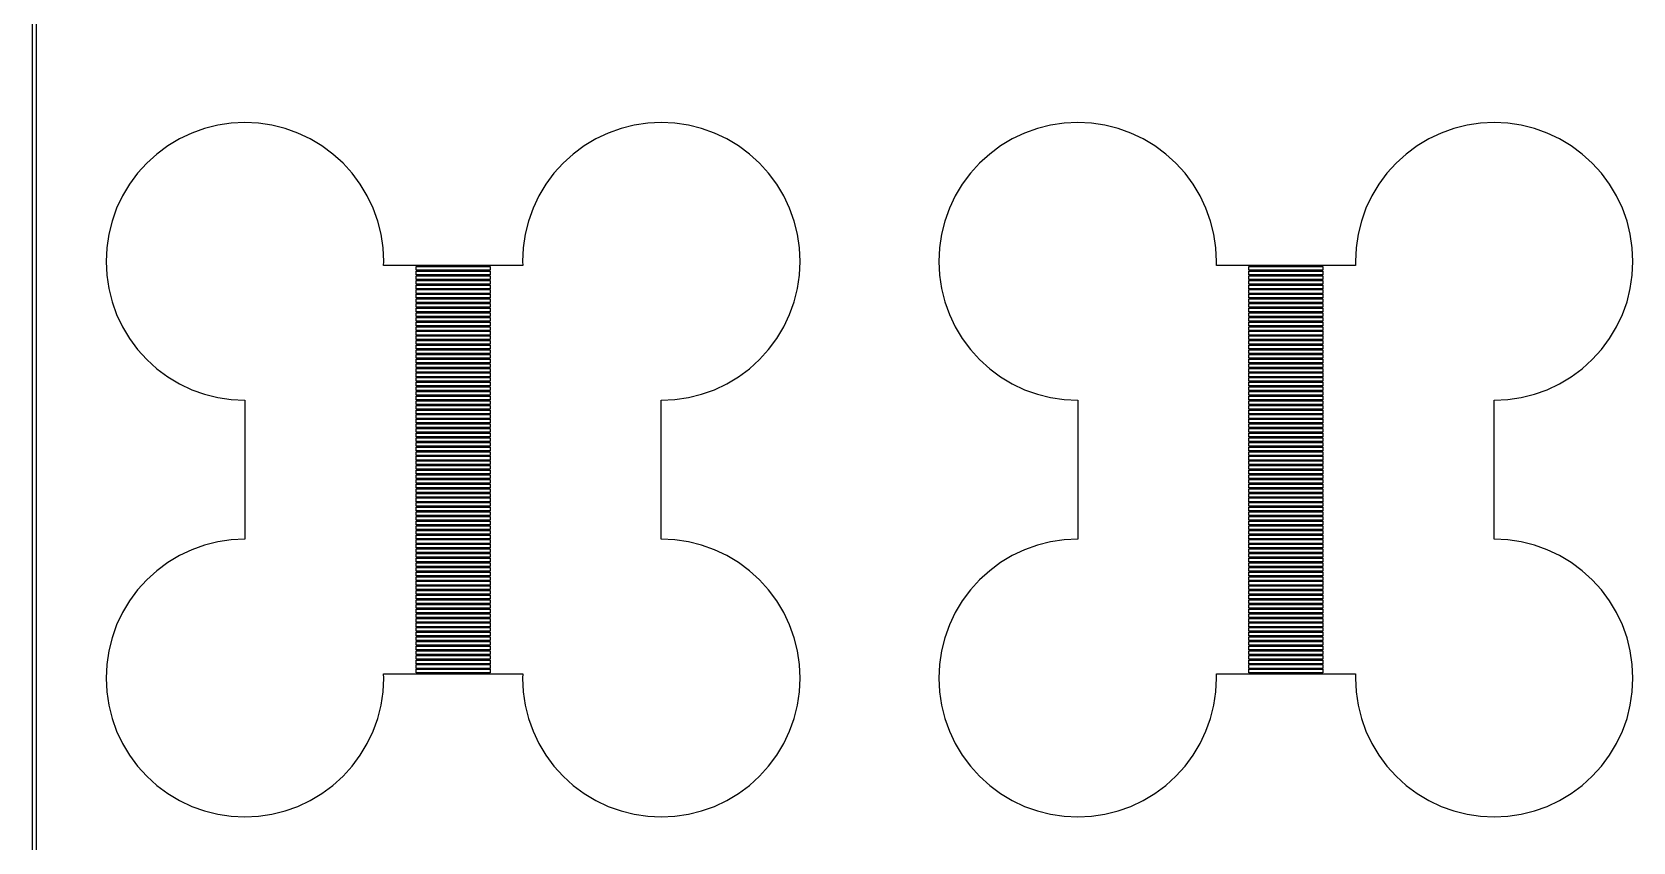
# Model space of a CAD drawing. Extents: x 0 to 72, y 0 to 108.
# Drawn here: x -0.05 to 17.25, y 9.48 to 18.23 of the extents above; entities that cross this region are included whole.
import ezdxf

# ---------------------------------------------------------------- set-up
doc = ezdxf.new("R2010")
doc.units = 0

msp = doc.modelspace()

# ---------------------------------------------------------------- linework, layer by layer
for p, q in [((-0.04999, 108.05), (-0.04999, -0.04999)), ((0, 0), (0, 108)), ((1.67598, 17.1358), (1.54291, 17.0729)), ((1.81458, 17.1854), (1.67598, 17.1358)), ((1.95737, 17.2212), (1.81458, 17.1854)), ((2.10298, 17.2428), (1.95737, 17.2212)), ((2.25, 17.25), (2.10298, 17.2428)), ((2.39703, 17.2428), (2.25, 17.25)), ((2.54265, 17.2212), (2.39703, 17.2428)), ((2.68544, 17.1854), (2.54265, 17.2212)), ((2.82404, 17.1358), (2.68544, 17.1854)), ((2.95711, 17.0729), (2.82404, 17.1358)), ((6.17596, 17.1358), (6.04289, 17.0729)), ((6.31456, 17.1854), (6.17596, 17.1358)), ((6.45735, 17.2212), (6.31456, 17.1854)), ((6.60297, 17.2428), (6.45735, 17.2212)), ((6.75, 17.25), (6.60297, 17.2428)), ((6.89702, 17.2428), (6.75, 17.25)), ((7.04263, 17.2212), (6.89702, 17.2428)), ((7.18542, 17.1854), (7.04263, 17.2212)), ((7.32402, 17.1358), (7.18542, 17.1854)), ((7.45709, 17.0729), (7.32402, 17.1358)), ((10.676, 17.1358), (10.5429, 17.0729)), ((10.8146, 17.1854), (10.676, 17.1358)), ((10.9574, 17.2212), (10.8146, 17.1854)), ((11.103, 17.2428), (10.9574, 17.2212)), ((11.25, 17.25), (11.103, 17.2428)), ((11.397, 17.2428), (11.25, 17.25)), ((11.5426, 17.2212), (11.397, 17.2428)), ((11.6854, 17.1854), (11.5426, 17.2212)), ((11.824, 17.1358), (11.6854, 17.1854)), ((11.9571, 17.0729), (11.824, 17.1358)), ((15.176, 17.1358), (15.0429, 17.0729)), ((15.3146, 17.1854), (15.176, 17.1358)), ((15.4574, 17.2212), (15.3146, 17.1854)), ((15.603, 17.2428), (15.4574, 17.2212)), ((15.75, 17.25), (15.603, 17.2428)), ((15.897, 17.2428), (15.75, 17.25)), ((16.0426, 17.2212), (15.897, 17.2428)), ((16.1854, 17.1854), (16.0426, 17.2212)), ((16.324, 17.1358), (16.1854, 17.1854)), ((16.4571, 17.0729), (16.324, 17.1358)), ((1.41666, 16.9972), (1.29842, 16.9095)), ((1.54291, 17.0729), (1.41666, 16.9972)), ((3.08336, 16.9972), (2.95711, 17.0729)), ((3.2016, 16.9095), (3.08336, 16.9972)), ((5.91664, 16.9972), (5.7984, 16.9095)), ((6.04289, 17.0729), (5.91664, 16.9972)), ((7.58334, 16.9972), (7.45709, 17.0729)), ((7.70158, 16.9095), (7.58334, 16.9972)), ((10.4167, 16.9972), (10.2984, 16.9095)), ((10.5429, 17.0729), (10.4167, 16.9972)), ((12.0834, 16.9972), (11.9571, 17.0729)), ((12.2016, 16.9095), (12.0834, 16.9972)), ((14.9166, 16.9972), (14.7984, 16.9095)), ((15.0429, 17.0729), (14.9166, 16.9972)), ((16.5833, 16.9972), (16.4571, 17.0729)), ((16.7016, 16.9095), (16.5833, 16.9972)), ((1.18935, 16.8107), (1.09048, 16.7016)), ((1.29842, 16.9095), (1.18935, 16.8107)), ((3.31067, 16.8107), (3.2016, 16.9095)), ((3.40953, 16.7016), (3.31067, 16.8107)), ((5.68933, 16.8107), (5.59047, 16.7016)), ((5.7984, 16.9095), (5.68933, 16.8107)), ((7.81065, 16.8107), (7.70158, 16.9095)), ((7.90952, 16.7016), (7.81065, 16.8107)), ((10.1893, 16.8107), (10.0905, 16.7016)), ((10.2984, 16.9095), (10.1893, 16.8107)), ((12.3107, 16.8107), (12.2016, 16.9095)), ((12.4095, 16.7016), (12.3107, 16.8107)), ((14.6893, 16.8107), (14.5905, 16.7016)), ((14.7984, 16.9095), (14.6893, 16.8107)), ((16.8107, 16.8107), (16.7016, 16.9095)), ((16.9095, 16.7016), (16.8107, 16.8107)), ((1.09048, 16.7016), (1.00281, 16.5833)), ((3.49721, 16.5833), (3.40953, 16.7016)), ((5.59047, 16.7016), (5.50279, 16.5833)), ((7.99719, 16.5833), (7.90952, 16.7016)), ((10.0905, 16.7016), (10.0028, 16.5833)), ((12.4972, 16.5833), (12.4095, 16.7016)), ((14.5905, 16.7016), (14.5028, 16.5833)), ((16.9972, 16.5833), (16.9095, 16.7016)), ((0.92712, 16.4571), (0.86418, 16.324)), ((1.00281, 16.5833), (0.92712, 16.4571)), ((3.57289, 16.4571), (3.49721, 16.5833)), ((3.63583, 16.324), (3.57289, 16.4571)), ((5.42711, 16.4571), (5.36417, 16.324)), ((5.50279, 16.5833), (5.42711, 16.4571)), ((8.07288, 16.4571), (7.99719, 16.5833)), ((8.13582, 16.324), (8.07288, 16.4571)), ((9.92712, 16.4571), (9.86418, 16.324)), ((10.0028, 16.5833), (9.92712, 16.4571)), ((12.5729, 16.4571), (12.4972, 16.5833)), ((12.6358, 16.324), (12.5729, 16.4571)), ((14.4271, 16.4571), (14.3642, 16.324)), ((14.5028, 16.5833), (14.4271, 16.4571)), ((17.0729, 16.4571), (16.9972, 16.5833)), ((17.1358, 16.324), (17.0729, 16.4571)), ((0.86418, 16.324), (0.81459, 16.1854)), ((3.68542, 16.1854), (3.63583, 16.324)), ((5.36417, 16.324), (5.31458, 16.1854)), ((8.18541, 16.1854), (8.13582, 16.324)), ((9.86418, 16.324), (9.81459, 16.1854)), ((12.6854, 16.1854), (12.6358, 16.324)), ((14.3642, 16.324), (14.3146, 16.1854)), ((17.1854, 16.1854), (17.1358, 16.324)), ((0.81459, 16.1854), (0.77882, 16.0426)), ((3.72119, 16.0426), (3.68542, 16.1854)), ((5.31458, 16.1854), (5.27881, 16.0426)), ((8.22118, 16.0426), (8.18541, 16.1854)), ((9.81459, 16.1854), (9.77882, 16.0426)), ((12.7212, 16.0426), (12.6854, 16.1854)), ((14.3146, 16.1854), (14.2788, 16.0426)), ((17.2212, 16.0426), (17.1854, 16.1854)), ((0.77882, 16.0426), (0.75723, 15.897)), ((3.74278, 15.897), (3.72119, 16.0426)), ((5.27881, 16.0426), (5.25722, 15.897)), ((8.24277, 15.897), (8.22118, 16.0426)), ((9.77882, 16.0426), (9.75723, 15.897)), ((12.7428, 15.897), (12.7212, 16.0426)), ((14.2788, 16.0426), (14.2572, 15.897)), ((17.2428, 15.897), (17.2212, 16.0426)), ((0.75723, 15.897), (0.75, 15.75)), ((0.75, 15.75), (0.75723, 15.603)), ((3.75, 15.75), (3.74278, 15.897)), ((3.74779, 15.705), (3.75, 15.75)), ((5.25722, 15.897), (5.25, 15.75)), ((5.25, 15.75), (5.25221, 15.705)), ((8.25, 15.75), (8.24277, 15.897)), ((8.24277, 15.603), (8.25, 15.75)), ((9.75723, 15.897), (9.75, 15.75)), ((9.75, 15.75), (9.75723, 15.603)), ((12.75, 15.75), (12.7428, 15.897)), ((12.7478, 15.705), (12.75, 15.75)), ((14.2572, 15.897), (14.25, 15.75)), ((14.25, 15.75), (14.2522, 15.705)), ((17.25, 15.75), (17.2428, 15.897)), ((17.2428, 15.603), (17.25, 15.75)), ((0.75723, 15.603), (0.77882, 15.4574)), ((5.25221, 15.705), (3.74779, 15.705)), ((4.10001, 15.655), (4.10001, 15.695)), ((4.10001, 15.695), (4.89999, 15.695)), ((4.89999, 15.655), (4.10001, 15.655)), ((4.10001, 15.605), (4.10001, 15.645)), ((4.10001, 15.645), (4.89999, 15.645)), ((4.89999, 15.605), (4.10001, 15.605)), ((4.10001, 15.555), (4.10001, 15.595)), ((4.10001, 15.595), (4.89999, 15.595)), ((4.89999, 15.695), (4.89999, 15.655)), ((4.89999, 15.645), (4.89999, 15.605)), ((4.89999, 15.595), (4.89999, 15.555)), ((8.22118, 15.4574), (8.24277, 15.603)), ((9.75723, 15.603), (9.77882, 15.4574)), ((14.2522, 15.705), (12.7478, 15.705)), ((13.1, 15.655), (13.1, 15.695)), ((13.1, 15.695), (13.9, 15.695)), ((13.9, 15.655), (13.1, 15.655)), ((13.1, 15.605), (13.1, 15.645)), ((13.1, 15.645), (13.9, 15.645)), ((13.9, 15.605), (13.1, 15.605)), ((13.1, 15.555), (13.1, 15.595)), ((13.1, 15.595), (13.9, 15.595)), ((13.9, 15.695), (13.9, 15.655)), ((13.9, 15.645), (13.9, 15.605)), ((13.9, 15.595), (13.9, 15.555)), ((17.2212, 15.4574), (17.2428, 15.603)), ((0.77882, 15.4574), (0.81459, 15.3146)), ((4.89999, 15.555), (4.10001, 15.555)), ((4.10001, 15.505), (4.10001, 15.545)), ((4.10001, 15.545), (4.89999, 15.545)), ((4.89999, 15.505), (4.10001, 15.505)), ((4.10001, 15.455), (4.10001, 15.495)), ((4.10001, 15.495), (4.89999, 15.495)), ((4.89999, 15.455), (4.10001, 15.455)), ((4.10001, 15.405), (4.10001, 15.445)), ((4.10001, 15.445), (4.89999, 15.445)), ((4.89999, 15.405), (4.10001, 15.405)), ((4.89999, 15.545), (4.89999, 15.505)), ((4.89999, 15.495), (4.89999, 15.455)), ((4.89999, 15.445), (4.89999, 15.405)), ((8.18541, 15.3146), (8.22118, 15.4574)), ((9.77882, 15.4574), (9.81459, 15.3146)), ((13.9, 15.555), (13.1, 15.555)), ((13.1, 15.505), (13.1, 15.545)), ((13.1, 15.545), (13.9, 15.545)), ((13.9, 15.505), (13.1, 15.505)), ((13.1, 15.455), (13.1, 15.495)), ((13.1, 15.495), (13.9, 15.495)), ((13.9, 15.455), (13.1, 15.455)), ((13.1, 15.405), (13.1, 15.445)), ((13.1, 15.445), (13.9, 15.445)), ((13.9, 15.405), (13.1, 15.405)), ((13.9, 15.545), (13.9, 15.505)), ((13.9, 15.495), (13.9, 15.455)), ((13.9, 15.445), (13.9, 15.405)), ((17.1854, 15.3146), (17.2212, 15.4574)), ((0.81459, 15.3146), (0.86418, 15.176)), ((4.10001, 15.355), (4.10001, 15.395)), ((4.10001, 15.395), (4.89999, 15.395)), ((4.89999, 15.355), (4.10001, 15.355)), ((4.10001, 15.305), (4.10001, 15.345)), ((4.10001, 15.345), (4.89999, 15.345)), ((4.89999, 15.305), (4.10001, 15.305)), ((4.10001, 15.255), (4.10001, 15.295)), ((4.10001, 15.295), (4.89999, 15.295)), ((4.89999, 15.255), (4.10001, 15.255)), ((4.10001, 15.205), (4.10001, 15.245)), ((4.10001, 15.245), (4.89999, 15.245)), ((4.89999, 15.395), (4.89999, 15.355)), ((4.89999, 15.345), (4.89999, 15.305)), ((4.89999, 15.295), (4.89999, 15.255)), ((4.89999, 15.245), (4.89999, 15.205)), ((8.13582, 15.176), (8.18541, 15.3146)), ((9.81459, 15.3146), (9.86418, 15.176)), ((13.1, 15.355), (13.1, 15.395)), ((13.1, 15.395), (13.9, 15.395)), ((13.9, 15.355), (13.1, 15.355)), ((13.1, 15.305), (13.1, 15.345)), ((13.1, 15.345), (13.9, 15.345)), ((13.9, 15.305), (13.1, 15.305)), ((13.1, 15.255), (13.1, 15.295)), ((13.1, 15.295), (13.9, 15.295)), ((13.9, 15.255), (13.1, 15.255)), ((13.1, 15.205), (13.1, 15.245)), ((13.1, 15.245), (13.9, 15.245)), ((13.9, 15.395), (13.9, 15.355)), ((13.9, 15.345), (13.9, 15.305)), ((13.9, 15.295), (13.9, 15.255)), ((13.9, 15.245), (13.9, 15.205)), ((17.1358, 15.176), (17.1854, 15.3146)), ((0.86418, 15.176), (0.92712, 15.0429)), ((4.89999, 15.205), (4.10001, 15.205)), ((4.10001, 15.155), (4.10001, 15.195)), ((4.10001, 15.195), (4.89999, 15.195)), ((4.89999, 15.155), (4.10001, 15.155)), ((4.10001, 15.105), (4.10001, 15.145)), ((4.10001, 15.145), (4.89999, 15.145)), ((4.89999, 15.105), (4.10001, 15.105)), ((4.10001, 15.055), (4.10001, 15.095)), ((4.10001, 15.095), (4.89999, 15.095)), ((4.89999, 15.055), (4.10001, 15.055)), ((4.89999, 15.195), (4.89999, 15.155)), ((4.89999, 15.145), (4.89999, 15.105)), ((4.89999, 15.095), (4.89999, 15.055)), ((8.07288, 15.0429), (8.13582, 15.176)), ((9.86418, 15.176), (9.92712, 15.0429)), ((13.9, 15.205), (13.1, 15.205)), ((13.1, 15.155), (13.1, 15.195)), ((13.1, 15.195), (13.9, 15.195)), ((13.9, 15.155), (13.1, 15.155)), ((13.1, 15.105), (13.1, 15.145)), ((13.1, 15.145), (13.9, 15.145)), ((13.9, 15.105), (13.1, 15.105)), ((13.1, 15.055), (13.1, 15.095)), ((13.1, 15.095), (13.9, 15.095)), ((13.9, 15.055), (13.1, 15.055)), ((13.9, 15.195), (13.9, 15.155)), ((13.9, 15.145), (13.9, 15.105)), ((13.9, 15.095), (13.9, 15.055)), ((17.0729, 15.0429), (17.1358, 15.176)), ((0.92712, 15.0429), (1.00281, 14.9166)), ((1.00281, 14.9166), (1.09048, 14.7984)), ((4.10001, 15.005), (4.10001, 15.045)), ((4.10001, 15.045), (4.89999, 15.045)), ((4.89999, 15.005), (4.10001, 15.005)), ((4.10001, 14.955), (4.10001, 14.995)), ((4.10001, 14.995), (4.89999, 14.995)), ((4.89999, 14.955), (4.10001, 14.955)), ((4.10001, 14.905), (4.10001, 14.945)), ((4.10001, 14.945), (4.89999, 14.945)), ((4.89999, 14.905), (4.10001, 14.905)), ((4.10001, 14.855), (4.10001, 14.895)), ((4.10001, 14.895), (4.89999, 14.895)), ((4.89999, 15.045), (4.89999, 15.005)), ((4.89999, 14.995), (4.89999, 14.955)), ((4.89999, 14.945), (4.89999, 14.905)), ((4.89999, 14.895), (4.89999, 14.855)), ((7.90952, 14.7984), (7.99719, 14.9166)), ((7.99719, 14.9166), (8.07288, 15.0429)), ((9.92712, 15.0429), (10.0028, 14.9166)), ((10.0028, 14.9166), (10.0905, 14.7984)), ((13.1, 15.005), (13.1, 15.045)), ((13.1, 15.045), (13.9, 15.045)), ((13.9, 15.005), (13.1, 15.005)), ((13.1, 14.955), (13.1, 14.995)), ((13.1, 14.995), (13.9, 14.995)), ((13.9, 14.955), (13.1, 14.955)), ((13.1, 14.905), (13.1, 14.945)), ((13.1, 14.945), (13.9, 14.945)), ((13.9, 14.905), (13.1, 14.905)), ((13.1, 14.855), (13.1, 14.895)), ((13.1, 14.895), (13.9, 14.895)), ((13.9, 15.045), (13.9, 15.005)), ((13.9, 14.995), (13.9, 14.955)), ((13.9, 14.945), (13.9, 14.905)), ((13.9, 14.895), (13.9, 14.855)), ((16.9095, 14.7984), (16.9972, 14.9166)), ((16.9972, 14.9166), (17.0729, 15.0429)), ((1.09048, 14.7984), (1.18935, 14.6893)), ((4.89999, 14.855), (4.10001, 14.855)), ((4.10001, 14.805), (4.10001, 14.845)), ((4.10001, 14.845), (4.89999, 14.845)), ((4.89999, 14.805), (4.10001, 14.805)), ((4.10001, 14.755), (4.10001, 14.795)), ((4.10001, 14.795), (4.89999, 14.795)), ((4.89999, 14.755), (4.10001, 14.755)), ((4.10001, 14.705), (4.10001, 14.745)), ((4.10001, 14.745), (4.89999, 14.745)), ((4.89999, 14.705), (4.10001, 14.705)), ((4.89999, 14.845), (4.89999, 14.805)), ((4.89999, 14.795), (4.89999, 14.755)), ((4.89999, 14.745), (4.89999, 14.705)), ((7.81065, 14.6893), (7.90952, 14.7984)), ((10.0905, 14.7984), (10.1893, 14.6893)), ((13.9, 14.855), (13.1, 14.855)), ((13.1, 14.805), (13.1, 14.845)), ((13.1, 14.845), (13.9, 14.845)), ((13.9, 14.805), (13.1, 14.805)), ((13.1, 14.755), (13.1, 14.795)), ((13.1, 14.795), (13.9, 14.795)), ((13.9, 14.755), (13.1, 14.755)), ((13.1, 14.705), (13.1, 14.745)), ((13.1, 14.745), (13.9, 14.745)), ((13.9, 14.705), (13.1, 14.705)), ((13.9, 14.845), (13.9, 14.805)), ((13.9, 14.795), (13.9, 14.755)), ((13.9, 14.745), (13.9, 14.705)), ((16.8107, 14.6893), (16.9095, 14.7984)), ((1.18935, 14.6893), (1.29842, 14.5905)), ((1.29842, 14.5905), (1.41666, 14.5028)), ((4.10001, 14.655), (4.10001, 14.695)), ((4.10001, 14.695), (4.89999, 14.695)), ((4.89999, 14.655), (4.10001, 14.655)), ((4.10001, 14.605), (4.10001, 14.645)), ((4.10001, 14.645), (4.89999, 14.645)), ((4.89999, 14.605), (4.10001, 14.605)), ((4.10001, 14.555), (4.10001, 14.595)), ((4.10001, 14.595), (4.89999, 14.595)), ((4.89999, 14.555), (4.10001, 14.555)), ((4.10001, 14.505), (4.10001, 14.545)), ((4.10001, 14.545), (4.89999, 14.545)), ((4.89999, 14.695), (4.89999, 14.655)), ((4.89999, 14.645), (4.89999, 14.605)), ((4.89999, 14.595), (4.89999, 14.555)), ((4.89999, 14.545), (4.89999, 14.505)), ((7.58334, 14.5028), (7.70158, 14.5905)), ((7.70158, 14.5905), (7.81065, 14.6893)), ((10.1893, 14.6893), (10.2984, 14.5905)), ((10.2984, 14.5905), (10.4167, 14.5028)), ((13.1, 14.655), (13.1, 14.695)), ((13.1, 14.695), (13.9, 14.695)), ((13.9, 14.655), (13.1, 14.655)), ((13.1, 14.605), (13.1, 14.645)), ((13.1, 14.645), (13.9, 14.645)), ((13.9, 14.605), (13.1, 14.605)), ((13.1, 14.555), (13.1, 14.595)), ((13.1, 14.595), (13.9, 14.595)), ((13.9, 14.555), (13.1, 14.555)), ((13.1, 14.505), (13.1, 14.545)), ((13.1, 14.545), (13.9, 14.545)), ((13.9, 14.695), (13.9, 14.655)), ((13.9, 14.645), (13.9, 14.605)), ((13.9, 14.595), (13.9, 14.555)), ((13.9, 14.545), (13.9, 14.505)), ((16.5833, 14.5028), (16.7016, 14.5905)), ((16.7016, 14.5905), (16.8107, 14.6893)), ((1.41666, 14.5028), (1.54291, 14.4271)), ((1.54291, 14.4271), (1.67598, 14.3642)), ((1.67598, 14.3642), (1.81458, 14.3146)), ((4.89999, 14.505), (4.10001, 14.505)), ((4.10001, 14.455), (4.10001, 14.495)), ((4.10001, 14.495), (4.89999, 14.495)), ((4.89999, 14.455), (4.10001, 14.455)), ((4.10001, 14.405), (4.10001, 14.445)), ((4.10001, 14.445), (4.89999, 14.445)), ((4.89999, 14.405), (4.10001, 14.405)), ((4.10001, 14.355), (4.10001, 14.395)), ((4.10001, 14.395), (4.89999, 14.395)), ((4.89999, 14.495), (4.89999, 14.455)), ((4.89999, 14.445), (4.89999, 14.405)), ((4.89999, 14.395), (4.89999, 14.355)), ((7.18542, 14.3146), (7.32402, 14.3642)), ((7.32402, 14.3642), (7.45709, 14.4271)), ((7.45709, 14.4271), (7.58334, 14.5028)), ((10.4167, 14.5028), (10.5429, 14.4271)), ((10.5429, 14.4271), (10.676, 14.3642)), ((10.676, 14.3642), (10.8146, 14.3146)), ((13.9, 14.505), (13.1, 14.505)), ((13.1, 14.455), (13.1, 14.495)), ((13.1, 14.495), (13.9, 14.495)), ((13.9, 14.455), (13.1, 14.455)), ((13.1, 14.405), (13.1, 14.445)), ((13.1, 14.445), (13.9, 14.445)), ((13.9, 14.405), (13.1, 14.405)), ((13.1, 14.355), (13.1, 14.395)), ((13.1, 14.395), (13.9, 14.395)), ((13.9, 14.495), (13.9, 14.455)), ((13.9, 14.445), (13.9, 14.405)), ((13.9, 14.395), (13.9, 14.355)), ((16.1854, 14.3146), (16.324, 14.3642)), ((16.324, 14.3642), (16.4571, 14.4271)), ((16.4571, 14.4271), (16.5833, 14.5028)), ((1.81458, 14.3146), (1.95737, 14.2788)), ((1.95737, 14.2788), (2.10298, 14.2572)), ((2.10298, 14.2572), (2.25, 14.25)), ((2.25, 14.25), (2.25, 12.75)), ((4.89999, 14.355), (4.10001, 14.355)), ((4.10001, 14.305), (4.10001, 14.345)), ((4.10001, 14.345), (4.89999, 14.345)), ((4.89999, 14.305), (4.10001, 14.305)), ((4.10001, 14.255), (4.10001, 14.295)), ((4.10001, 14.295), (4.89999, 14.295)), ((4.89999, 14.255), (4.10001, 14.255)), ((4.10001, 14.205), (4.10001, 14.245)), ((4.10001, 14.245), (4.89999, 14.245)), ((4.89999, 14.205), (4.10001, 14.205)), ((4.10001, 14.155), (4.10001, 14.195)), ((4.10001, 14.195), (4.89999, 14.195)), ((4.89999, 14.345), (4.89999, 14.305)), ((4.89999, 14.295), (4.89999, 14.255)), ((4.89999, 14.245), (4.89999, 14.205)), ((4.89999, 14.195), (4.89999, 14.155)), ((6.75, 14.25), (6.89702, 14.2572)), ((6.75, 12.75), (6.75, 14.25)), ((6.89702, 14.2572), (7.04263, 14.2788)), ((7.04263, 14.2788), (7.18542, 14.3146)), ((10.8146, 14.3146), (10.9574, 14.2788)), ((10.9574, 14.2788), (11.103, 14.2572)), ((11.103, 14.2572), (11.25, 14.25)), ((11.25, 14.25), (11.25, 12.75)), ((13.9, 14.355), (13.1, 14.355)), ((13.1, 14.305), (13.1, 14.345)), ((13.1, 14.345), (13.9, 14.345)), ((13.9, 14.305), (13.1, 14.305)), ((13.1, 14.255), (13.1, 14.295)), ((13.1, 14.295), (13.9, 14.295)), ((13.9, 14.255), (13.1, 14.255)), ((13.1, 14.205), (13.1, 14.245)), ((13.1, 14.245), (13.9, 14.245)), ((13.9, 14.205), (13.1, 14.205)), ((13.1, 14.155), (13.1, 14.195)), ((13.1, 14.195), (13.9, 14.195)), ((13.9, 14.345), (13.9, 14.305)), ((13.9, 14.295), (13.9, 14.255)), ((13.9, 14.245), (13.9, 14.205)), ((13.9, 14.195), (13.9, 14.155)), ((15.75, 14.25), (15.897, 14.2572)), ((15.75, 12.75), (15.75, 14.25)), ((15.897, 14.2572), (16.0426, 14.2788)), ((16.0426, 14.2788), (16.1854, 14.3146)), ((4.89999, 14.155), (4.10001, 14.155)), ((4.10001, 14.105), (4.10001, 14.145)), ((4.10001, 14.145), (4.89999, 14.145)), ((4.89999, 14.105), (4.10001, 14.105)), ((4.10001, 14.055), (4.10001, 14.095)), ((4.10001, 14.095), (4.89999, 14.095)), ((4.89999, 14.055), (4.10001, 14.055)), ((4.10001, 14.005), (4.10001, 14.045)), ((4.10001, 14.045), (4.89999, 14.045)), ((4.89999, 14.145), (4.89999, 14.105)), ((4.89999, 14.095), (4.89999, 14.055)), ((4.89999, 14.045), (4.89999, 14.005)), ((13.9, 14.155), (13.1, 14.155)), ((13.1, 14.105), (13.1, 14.145)), ((13.1, 14.145), (13.9, 14.145)), ((13.9, 14.105), (13.1, 14.105)), ((13.1, 14.055), (13.1, 14.095)), ((13.1, 14.095), (13.9, 14.095)), ((13.9, 14.055), (13.1, 14.055)), ((13.1, 14.005), (13.1, 14.045)), ((13.1, 14.045), (13.9, 14.045)), ((13.9, 14.145), (13.9, 14.105)), ((13.9, 14.095), (13.9, 14.055)), ((13.9, 14.045), (13.9, 14.005)), ((4.89999, 14.005), (4.10001, 14.005)), ((4.10001, 13.955), (4.10001, 13.995)), ((4.10001, 13.995), (4.89999, 13.995)), ((4.89999, 13.955), (4.10001, 13.955)), ((4.10001, 13.905), (4.10001, 13.945)), ((4.10001, 13.945), (4.89999, 13.945)), ((4.89999, 13.905), (4.10001, 13.905)), ((4.10001, 13.855), (4.10001, 13.895)), ((4.10001, 13.895), (4.89999, 13.895)), ((4.89999, 13.855), (4.10001, 13.855)), ((4.10001, 13.805), (4.10001, 13.845)), ((4.10001, 13.845), (4.89999, 13.845)), ((4.89999, 13.995), (4.89999, 13.955)), ((4.89999, 13.945), (4.89999, 13.905)), ((4.89999, 13.895), (4.89999, 13.855)), ((4.89999, 13.845), (4.89999, 13.805)), ((13.9, 14.005), (13.1, 14.005)), ((13.1, 13.955), (13.1, 13.995)), ((13.1, 13.995), (13.9, 13.995)), ((13.9, 13.955), (13.1, 13.955)), ((13.1, 13.905), (13.1, 13.945)), ((13.1, 13.945), (13.9, 13.945)), ((13.9, 13.905), (13.1, 13.905)), ((13.1, 13.855), (13.1, 13.895)), ((13.1, 13.895), (13.9, 13.895)), ((13.9, 13.855), (13.1, 13.855)), ((13.1, 13.805), (13.1, 13.845)), ((13.1, 13.845), (13.9, 13.845)), ((13.9, 13.995), (13.9, 13.955)), ((13.9, 13.945), (13.9, 13.905)), ((13.9, 13.895), (13.9, 13.855)), ((13.9, 13.845), (13.9, 13.805)), ((4.89999, 13.805), (4.10001, 13.805)), ((4.10001, 13.755), (4.10001, 13.795)), ((4.10001, 13.795), (4.89999, 13.795)), ((4.89999, 13.755), (4.10001, 13.755)), ((4.10001, 13.705), (4.10001, 13.745)), ((4.10001, 13.745), (4.89999, 13.745)), ((4.89999, 13.705), (4.10001, 13.705)), ((4.10001, 13.655), (4.10001, 13.695)), ((4.10001, 13.695), (4.89999, 13.695)), ((4.89999, 13.795), (4.89999, 13.755)), ((4.89999, 13.745), (4.89999, 13.705)), ((4.89999, 13.695), (4.89999, 13.655)), ((13.9, 13.805), (13.1, 13.805)), ((13.1, 13.755), (13.1, 13.795)), ((13.1, 13.795), (13.9, 13.795)), ((13.9, 13.755), (13.1, 13.755)), ((13.1, 13.705), (13.1, 13.745)), ((13.1, 13.745), (13.9, 13.745)), ((13.9, 13.705), (13.1, 13.705)), ((13.1, 13.655), (13.1, 13.695)), ((13.1, 13.695), (13.9, 13.695)), ((13.9, 13.795), (13.9, 13.755)), ((13.9, 13.745), (13.9, 13.705)), ((13.9, 13.695), (13.9, 13.655)), ((4.89999, 13.655), (4.10001, 13.655)), ((4.10001, 13.605), (4.10001, 13.645)), ((4.10001, 13.645), (4.89999, 13.645)), ((4.89999, 13.605), (4.10001, 13.605)), ((4.10001, 13.555), (4.10001, 13.595)), ((4.10001, 13.595), (4.89999, 13.595)), ((4.89999, 13.555), (4.10001, 13.555)), ((4.10001, 13.505), (4.10001, 13.545)), ((4.10001, 13.545), (4.89999, 13.545)), ((4.89999, 13.505), (4.10001, 13.505)), ((4.10001, 13.455), (4.10001, 13.495)), ((4.10001, 13.495), (4.89999, 13.495)), ((4.89999, 13.645), (4.89999, 13.605)), ((4.89999, 13.595), (4.89999, 13.555)), ((4.89999, 13.545), (4.89999, 13.505)), ((4.89999, 13.495), (4.89999, 13.455)), ((13.9, 13.655), (13.1, 13.655)), ((13.1, 13.605), (13.1, 13.645)), ((13.1, 13.645), (13.9, 13.645)), ((13.9, 13.605), (13.1, 13.605)), ((13.1, 13.555), (13.1, 13.595)), ((13.1, 13.595), (13.9, 13.595)), ((13.9, 13.555), (13.1, 13.555)), ((13.1, 13.505), (13.1, 13.545)), ((13.1, 13.545), (13.9, 13.545)), ((13.9, 13.505), (13.1, 13.505)), ((13.1, 13.455), (13.1, 13.495)), ((13.1, 13.495), (13.9, 13.495)), ((13.9, 13.645), (13.9, 13.605)), ((13.9, 13.595), (13.9, 13.555)), ((13.9, 13.545), (13.9, 13.505)), ((13.9, 13.495), (13.9, 13.455)), ((4.89999, 13.455), (4.10001, 13.455)), ((4.10001, 13.405), (4.10001, 13.445)), ((4.10001, 13.445), (4.89999, 13.445)), ((4.89999, 13.405), (4.10001, 13.405)), ((4.10001, 13.355), (4.10001, 13.395)), ((4.10001, 13.395), (4.89999, 13.395)), ((4.89999, 13.355), (4.10001, 13.355)), ((4.10001, 13.305), (4.10001, 13.345)), ((4.10001, 13.345), (4.89999, 13.345)), ((4.89999, 13.445), (4.89999, 13.405)), ((4.89999, 13.395), (4.89999, 13.355)), ((4.89999, 13.345), (4.89999, 13.305)), ((13.9, 13.455), (13.1, 13.455)), ((13.1, 13.405), (13.1, 13.445)), ((13.1, 13.445), (13.9, 13.445)), ((13.9, 13.405), (13.1, 13.405)), ((13.1, 13.355), (13.1, 13.395)), ((13.1, 13.395), (13.9, 13.395)), ((13.9, 13.355), (13.1, 13.355)), ((13.1, 13.305), (13.1, 13.345)), ((13.1, 13.345), (13.9, 13.345)), ((13.9, 13.445), (13.9, 13.405)), ((13.9, 13.395), (13.9, 13.355)), ((13.9, 13.345), (13.9, 13.305)), ((4.89999, 13.305), (4.10001, 13.305)), ((4.10001, 13.255), (4.10001, 13.295)), ((4.10001, 13.295), (4.89999, 13.295)), ((4.89999, 13.255), (4.10001, 13.255)), ((4.10001, 13.205), (4.10001, 13.245)), ((4.10001, 13.245), (4.89999, 13.245)), ((4.89999, 13.205), (4.10001, 13.205)), ((4.10001, 13.155), (4.10001, 13.195)), ((4.10001, 13.195), (4.89999, 13.195)), ((4.89999, 13.155), (4.10001, 13.155)), ((4.89999, 13.295), (4.89999, 13.255)), ((4.89999, 13.245), (4.89999, 13.205)), ((4.89999, 13.195), (4.89999, 13.155)), ((13.9, 13.305), (13.1, 13.305)), ((13.1, 13.255), (13.1, 13.295)), ((13.1, 13.295), (13.9, 13.295)), ((13.9, 13.255), (13.1, 13.255)), ((13.1, 13.205), (13.1, 13.245)), ((13.1, 13.245), (13.9, 13.245)), ((13.9, 13.205), (13.1, 13.205)), ((13.1, 13.155), (13.1, 13.195)), ((13.1, 13.195), (13.9, 13.195)), ((13.9, 13.155), (13.1, 13.155)), ((13.9, 13.295), (13.9, 13.255)), ((13.9, 13.245), (13.9, 13.205)), ((13.9, 13.195), (13.9, 13.155)), ((4.10001, 13.105), (4.10001, 13.145)), ((4.10001, 13.145), (4.89999, 13.145)), ((4.89999, 13.105), (4.10001, 13.105)), ((4.10001, 13.055), (4.10001, 13.095)), ((4.10001, 13.095), (4.89999, 13.095)), ((4.89999, 13.055), (4.10001, 13.055)), ((4.10001, 13.005), (4.10001, 13.045)), ((4.10001, 13.045), (4.89999, 13.045)), ((4.89999, 13.005), (4.10001, 13.005)), ((4.10001, 12.955), (4.10001, 12.995)), ((4.10001, 12.995), (4.89999, 12.995)), ((4.89999, 13.145), (4.89999, 13.105)), ((4.89999, 13.095), (4.89999, 13.055)), ((4.89999, 13.045), (4.89999, 13.005)), ((4.89999, 12.995), (4.89999, 12.955)), ((13.1, 13.105), (13.1, 13.145)), ((13.1, 13.145), (13.9, 13.145)), ((13.9, 13.105), (13.1, 13.105)), ((13.1, 13.055), (13.1, 13.095)), ((13.1, 13.095), (13.9, 13.095)), ((13.9, 13.055), (13.1, 13.055)), ((13.1, 13.005), (13.1, 13.045)), ((13.1, 13.045), (13.9, 13.045)), ((13.9, 13.005), (13.1, 13.005)), ((13.1, 12.955), (13.1, 12.995)), ((13.1, 12.995), (13.9, 12.995)), ((13.9, 13.145), (13.9, 13.105)), ((13.9, 13.095), (13.9, 13.055)), ((13.9, 13.045), (13.9, 13.005)), ((13.9, 12.995), (13.9, 12.955)), ((4.89999, 12.955), (4.10001, 12.955)), ((4.10001, 12.905), (4.10001, 12.945)), ((4.10001, 12.945), (4.89999, 12.945)), ((4.89999, 12.905), (4.10001, 12.905)), ((4.10001, 12.855), (4.10001, 12.895)), ((4.10001, 12.895), (4.89999, 12.895)), ((4.89999, 12.855), (4.10001, 12.855)), ((4.10001, 12.805), (4.10001, 12.845)), ((4.10001, 12.845), (4.89999, 12.845)), ((4.89999, 12.805), (4.10001, 12.805)), ((4.89999, 12.945), (4.89999, 12.905)), ((4.89999, 12.895), (4.89999, 12.855)), ((4.89999, 12.845), (4.89999, 12.805)), ((13.9, 12.955), (13.1, 12.955)), ((13.1, 12.905), (13.1, 12.945)), ((13.1, 12.945), (13.9, 12.945)), ((13.9, 12.905), (13.1, 12.905)), ((13.1, 12.855), (13.1, 12.895)), ((13.1, 12.895), (13.9, 12.895)), ((13.9, 12.855), (13.1, 12.855)), ((13.1, 12.805), (13.1, 12.845)), ((13.1, 12.845), (13.9, 12.845)), ((13.9, 12.805), (13.1, 12.805)), ((13.9, 12.945), (13.9, 12.905)), ((13.9, 12.895), (13.9, 12.855)), ((13.9, 12.845), (13.9, 12.805)), ((1.67598, 12.6358), (1.54291, 12.5729)), ((1.81458, 12.6854), (1.67598, 12.6358)), ((1.95737, 12.7212), (1.81458, 12.6854)), ((2.10298, 12.7428), (1.95737, 12.7212)), ((2.25, 12.75), (2.10298, 12.7428)), ((4.10001, 12.755), (4.10001, 12.795)), ((4.10001, 12.795), (4.89999, 12.795)), ((4.89999, 12.755), (4.10001, 12.755)), ((4.10001, 12.705), (4.10001, 12.745)), ((4.10001, 12.745), (4.89999, 12.745)), ((4.89999, 12.705), (4.10001, 12.705)), ((4.10001, 12.655), (4.10001, 12.695)), ((4.10001, 12.695), (4.89999, 12.695)), ((4.89999, 12.655), (4.10001, 12.655)), ((4.10001, 12.605), (4.10001, 12.645)), ((4.10001, 12.645), (4.89999, 12.645)), ((4.89999, 12.795), (4.89999, 12.755)), ((4.89999, 12.745), (4.89999, 12.705)), ((4.89999, 12.695), (4.89999, 12.655)), ((4.89999, 12.645), (4.89999, 12.605)), ((6.89702, 12.7428), (6.75, 12.75)), ((7.04263, 12.7212), (6.89702, 12.7428)), ((7.18542, 12.6854), (7.04263, 12.7212)), ((7.32402, 12.6358), (7.18542, 12.6854)), ((7.45709, 12.5729), (7.32402, 12.6358)), ((10.676, 12.6358), (10.5429, 12.5729)), ((10.8146, 12.6854), (10.676, 12.6358)), ((10.9574, 12.7212), (10.8146, 12.6854)), ((11.103, 12.7428), (10.9574, 12.7212)), ((11.25, 12.75), (11.103, 12.7428)), ((13.1, 12.755), (13.1, 12.795)), ((13.1, 12.795), (13.9, 12.795)), ((13.9, 12.755), (13.1, 12.755)), ((13.1, 12.705), (13.1, 12.745)), ((13.1, 12.745), (13.9, 12.745)), ((13.9, 12.705), (13.1, 12.705)), ((13.1, 12.655), (13.1, 12.695)), ((13.1, 12.695), (13.9, 12.695)), ((13.9, 12.655), (13.1, 12.655)), ((13.1, 12.605), (13.1, 12.645)), ((13.1, 12.645), (13.9, 12.645)), ((13.9, 12.795), (13.9, 12.755)), ((13.9, 12.745), (13.9, 12.705)), ((13.9, 12.695), (13.9, 12.655)), ((13.9, 12.645), (13.9, 12.605)), ((15.897, 12.7428), (15.75, 12.75)), ((16.0426, 12.7212), (15.897, 12.7428)), ((16.1854, 12.6854), (16.0426, 12.7212)), ((16.324, 12.6358), (16.1854, 12.6854)), ((16.4571, 12.5729), (16.324, 12.6358)), ((1.41666, 12.4972), (1.29842, 12.4095)), ((1.54291, 12.5729), (1.41666, 12.4972)), ((4.89999, 12.605), (4.10001, 12.605)), ((4.10001, 12.555), (4.10001, 12.595)), ((4.10001, 12.595), (4.89999, 12.595)), ((4.89999, 12.555), (4.10001, 12.555)), ((4.10001, 12.505), (4.10001, 12.545)), ((4.10001, 12.545), (4.89999, 12.545)), ((4.89999, 12.505), (4.10001, 12.505)), ((4.10001, 12.455), (4.10001, 12.495)), ((4.10001, 12.495), (4.89999, 12.495)), ((4.89999, 12.595), (4.89999, 12.555)), ((4.89999, 12.545), (4.89999, 12.505)), ((4.89999, 12.495), (4.89999, 12.455)), ((7.58334, 12.4972), (7.45709, 12.5729)), ((7.70158, 12.4095), (7.58334, 12.4972)), ((10.4167, 12.4972), (10.2984, 12.4095)), ((10.5429, 12.5729), (10.4167, 12.4972)), ((13.9, 12.605), (13.1, 12.605)), ((13.1, 12.555), (13.1, 12.595)), ((13.1, 12.595), (13.9, 12.595)), ((13.9, 12.555), (13.1, 12.555)), ((13.1, 12.505), (13.1, 12.545)), ((13.1, 12.545), (13.9, 12.545)), ((13.9, 12.505), (13.1, 12.505)), ((13.1, 12.455), (13.1, 12.495)), ((13.1, 12.495), (13.9, 12.495)), ((13.9, 12.595), (13.9, 12.555)), ((13.9, 12.545), (13.9, 12.505)), ((13.9, 12.495), (13.9, 12.455)), ((16.5833, 12.4972), (16.4571, 12.5729)), ((16.7016, 12.4095), (16.5833, 12.4972)), ((1.18935, 12.3107), (1.09048, 12.2016)), ((1.29842, 12.4095), (1.18935, 12.3107)), ((4.89999, 12.455), (4.10001, 12.455)), ((4.10001, 12.405), (4.10001, 12.445)), ((4.10001, 12.445), (4.89999, 12.445)), ((4.89999, 12.405), (4.10001, 12.405)), ((4.10001, 12.355), (4.10001, 12.395)), ((4.10001, 12.395), (4.89999, 12.395)), ((4.89999, 12.355), (4.10001, 12.355)), ((4.10001, 12.305), (4.10001, 12.345)), ((4.10001, 12.345), (4.89999, 12.345)), ((4.89999, 12.305), (4.10001, 12.305)), ((4.10001, 12.255), (4.10001, 12.295)), ((4.10001, 12.295), (4.89999, 12.295)), ((4.89999, 12.445), (4.89999, 12.405)), ((4.89999, 12.395), (4.89999, 12.355)), ((4.89999, 12.345), (4.89999, 12.305)), ((4.89999, 12.295), (4.89999, 12.255)), ((7.81065, 12.3107), (7.70158, 12.4095)), ((7.90952, 12.2016), (7.81065, 12.3107)), ((10.1893, 12.3107), (10.0905, 12.2016)), ((10.2984, 12.4095), (10.1893, 12.3107)), ((13.9, 12.455), (13.1, 12.455)), ((13.1, 12.405), (13.1, 12.445)), ((13.1, 12.445), (13.9, 12.445)), ((13.9, 12.405), (13.1, 12.405)), ((13.1, 12.355), (13.1, 12.395)), ((13.1, 12.395), (13.9, 12.395)), ((13.9, 12.355), (13.1, 12.355)), ((13.1, 12.305), (13.1, 12.345)), ((13.1, 12.345), (13.9, 12.345)), ((13.9, 12.305), (13.1, 12.305)), ((13.1, 12.255), (13.1, 12.295)), ((13.1, 12.295), (13.9, 12.295)), ((13.9, 12.445), (13.9, 12.405)), ((13.9, 12.395), (13.9, 12.355)), ((13.9, 12.345), (13.9, 12.305)), ((13.9, 12.295), (13.9, 12.255)), ((16.8107, 12.3107), (16.7016, 12.4095)), ((16.9095, 12.2016), (16.8107, 12.3107)), ((1.09048, 12.2016), (1.00281, 12.0834)), ((4.89999, 12.255), (4.10001, 12.255)), ((4.10001, 12.205), (4.10001, 12.245)), ((4.10001, 12.245), (4.89999, 12.245)), ((4.89999, 12.205), (4.10001, 12.205)), ((4.10001, 12.155), (4.10001, 12.195)), ((4.10001, 12.195), (4.89999, 12.195)), ((4.89999, 12.155), (4.10001, 12.155)), ((4.10001, 12.105), (4.10001, 12.145)), ((4.10001, 12.145), (4.89999, 12.145)), ((4.89999, 12.245), (4.89999, 12.205)), ((4.89999, 12.195), (4.89999, 12.155)), ((4.89999, 12.145), (4.89999, 12.105)), ((7.99719, 12.0834), (7.90952, 12.2016)), ((10.0905, 12.2016), (10.0028, 12.0834)), ((13.9, 12.255), (13.1, 12.255)), ((13.1, 12.205), (13.1, 12.245)), ((13.1, 12.245), (13.9, 12.245)), ((13.9, 12.205), (13.1, 12.205)), ((13.1, 12.155), (13.1, 12.195)), ((13.1, 12.195), (13.9, 12.195)), ((13.9, 12.155), (13.1, 12.155)), ((13.1, 12.105), (13.1, 12.145)), ((13.1, 12.145), (13.9, 12.145)), ((13.9, 12.245), (13.9, 12.205)), ((13.9, 12.195), (13.9, 12.155)), ((13.9, 12.145), (13.9, 12.105)), ((16.9972, 12.0834), (16.9095, 12.2016)), ((0.92712, 11.9571), (0.86418, 11.824)), ((1.00281, 12.0834), (0.92712, 11.9571)), ((4.89999, 12.105), (4.10001, 12.105)), ((4.10001, 12.055), (4.10001, 12.095)), ((4.10001, 12.095), (4.89999, 12.095)), ((4.89999, 12.055), (4.10001, 12.055)), ((4.10001, 12.005), (4.10001, 12.045)), ((4.10001, 12.045), (4.89999, 12.045)), ((4.89999, 12.005), (4.10001, 12.005)), ((4.10001, 11.955), (4.10001, 11.995)), ((4.10001, 11.995), (4.89999, 11.995)), ((4.89999, 11.955), (4.10001, 11.955)), ((4.10001, 11.905), (4.10001, 11.945)), ((4.10001, 11.945), (4.89999, 11.945)), ((4.89999, 12.095), (4.89999, 12.055)), ((4.89999, 12.045), (4.89999, 12.005)), ((4.89999, 11.995), (4.89999, 11.955)), ((4.89999, 11.945), (4.89999, 11.905)), ((8.07288, 11.9571), (7.99719, 12.0834)), ((8.13582, 11.824), (8.07288, 11.9571)), ((9.92712, 11.9571), (9.86418, 11.824)), ((10.0028, 12.0834), (9.92712, 11.9571)), ((13.9, 12.105), (13.1, 12.105)), ((13.1, 12.055), (13.1, 12.095)), ((13.1, 12.095), (13.9, 12.095)), ((13.9, 12.055), (13.1, 12.055)), ((13.1, 12.005), (13.1, 12.045)), ((13.1, 12.045), (13.9, 12.045)), ((13.9, 12.005), (13.1, 12.005)), ((13.1, 11.955), (13.1, 11.995)), ((13.1, 11.995), (13.9, 11.995)), ((13.9, 11.955), (13.1, 11.955)), ((13.1, 11.905), (13.1, 11.945)), ((13.1, 11.945), (13.9, 11.945)), ((13.9, 12.095), (13.9, 12.055)), ((13.9, 12.045), (13.9, 12.005)), ((13.9, 11.995), (13.9, 11.955)), ((13.9, 11.945), (13.9, 11.905)), ((17.0729, 11.9571), (16.9972, 12.0834)), ((17.1358, 11.824), (17.0729, 11.9571)), ((0.86418, 11.824), (0.81459, 11.6854)), ((4.89999, 11.905), (4.10001, 11.905)), ((4.10001, 11.855), (4.10001, 11.895)), ((4.10001, 11.895), (4.89999, 11.895)), ((4.89999, 11.855), (4.10001, 11.855)), ((4.10001, 11.805), (4.10001, 11.845)), ((4.10001, 11.845), (4.89999, 11.845)), ((4.89999, 11.805), (4.10001, 11.805)), ((4.10001, 11.755), (4.10001, 11.795)), ((4.10001, 11.795), (4.89999, 11.795)), ((4.89999, 11.895), (4.89999, 11.855)), ((4.89999, 11.845), (4.89999, 11.805)), ((4.89999, 11.795), (4.89999, 11.755)), ((8.18541, 11.6854), (8.13582, 11.824)), ((9.86418, 11.824), (9.81459, 11.6854)), ((13.9, 11.905), (13.1, 11.905)), ((13.1, 11.855), (13.1, 11.895)), ((13.1, 11.895), (13.9, 11.895)), ((13.9, 11.855), (13.1, 11.855)), ((13.1, 11.805), (13.1, 11.845)), ((13.1, 11.845), (13.9, 11.845)), ((13.9, 11.805), (13.1, 11.805)), ((13.1, 11.755), (13.1, 11.795)), ((13.1, 11.795), (13.9, 11.795)), ((13.9, 11.895), (13.9, 11.855)), ((13.9, 11.845), (13.9, 11.805)), ((13.9, 11.795), (13.9, 11.755)), ((17.1854, 11.6854), (17.1358, 11.824)), ((0.81459, 11.6854), (0.77882, 11.5426)), ((4.89999, 11.755), (4.10001, 11.755)), ((4.10001, 11.705), (4.10001, 11.745)), ((4.10001, 11.745), (4.89999, 11.745)), ((4.89999, 11.705), (4.10001, 11.705)), ((4.10001, 11.655), (4.10001, 11.695)), ((4.10001, 11.695), (4.89999, 11.695)), ((4.89999, 11.655), (4.10001, 11.655)), ((4.10001, 11.605), (4.10001, 11.645)), ((4.10001, 11.645), (4.89999, 11.645)), ((4.89999, 11.605), (4.10001, 11.605)), ((4.10001, 11.555), (4.10001, 11.595)), ((4.10001, 11.595), (4.89999, 11.595)), ((4.89999, 11.745), (4.89999, 11.705)), ((4.89999, 11.695), (4.89999, 11.655)), ((4.89999, 11.645), (4.89999, 11.605)), ((4.89999, 11.595), (4.89999, 11.555)), ((8.22118, 11.5426), (8.18541, 11.6854)), ((9.81459, 11.6854), (9.77882, 11.5426)), ((13.9, 11.755), (13.1, 11.755)), ((13.1, 11.705), (13.1, 11.745)), ((13.1, 11.745), (13.9, 11.745)), ((13.9, 11.705), (13.1, 11.705)), ((13.1, 11.655), (13.1, 11.695)), ((13.1, 11.695), (13.9, 11.695)), ((13.9, 11.655), (13.1, 11.655)), ((13.1, 11.605), (13.1, 11.645)), ((13.1, 11.645), (13.9, 11.645)), ((13.9, 11.605), (13.1, 11.605)), ((13.1, 11.555), (13.1, 11.595)), ((13.1, 11.595), (13.9, 11.595)), ((13.9, 11.745), (13.9, 11.705)), ((13.9, 11.695), (13.9, 11.655)), ((13.9, 11.645), (13.9, 11.605)), ((13.9, 11.595), (13.9, 11.555)), ((17.2212, 11.5426), (17.1854, 11.6854)), ((0.77882, 11.5426), (0.75723, 11.397)), ((4.89999, 11.555), (4.10001, 11.555)), ((4.10001, 11.505), (4.10001, 11.545)), ((4.10001, 11.545), (4.89999, 11.545)), ((4.89999, 11.505), (4.10001, 11.505)), ((4.10001, 11.455), (4.10001, 11.495)), ((4.10001, 11.495), (4.89999, 11.495)), ((4.89999, 11.455), (4.10001, 11.455)), ((4.10001, 11.405), (4.10001, 11.445)), ((4.10001, 11.445), (4.89999, 11.445)), ((4.89999, 11.545), (4.89999, 11.505)), ((4.89999, 11.495), (4.89999, 11.455)), ((4.89999, 11.445), (4.89999, 11.405)), ((8.24277, 11.397), (8.22118, 11.5426)), ((9.77882, 11.5426), (9.75723, 11.397)), ((13.9, 11.555), (13.1, 11.555)), ((13.1, 11.505), (13.1, 11.545)), ((13.1, 11.545), (13.9, 11.545)), ((13.9, 11.505), (13.1, 11.505)), ((13.1, 11.455), (13.1, 11.495)), ((13.1, 11.495), (13.9, 11.495)), ((13.9, 11.455), (13.1, 11.455)), ((13.1, 11.405), (13.1, 11.445)), ((13.1, 11.445), (13.9, 11.445)), ((13.9, 11.545), (13.9, 11.505)), ((13.9, 11.495), (13.9, 11.455)), ((13.9, 11.445), (13.9, 11.405)), ((17.2428, 11.397), (17.2212, 11.5426)), ((0.75723, 11.397), (0.75, 11.25)), ((0.75, 11.25), (0.75723, 11.103)), ((3.74278, 11.103), (3.75, 11.25)), ((3.75, 11.25), (3.74779, 11.295)), ((3.74779, 11.295), (5.25221, 11.295)), ((4.89999, 11.405), (4.10001, 11.405)), ((4.10001, 11.355), (4.10001, 11.395)), ((4.10001, 11.395), (4.89999, 11.395)), ((4.89999, 11.355), (4.10001, 11.355)), ((4.10001, 11.305), (4.10001, 11.345)), ((4.10001, 11.345), (4.89999, 11.345)), ((4.89999, 11.305), (4.10001, 11.305)), ((4.89999, 11.395), (4.89999, 11.355)), ((4.89999, 11.345), (4.89999, 11.305)), ((5.25221, 11.295), (5.25, 11.25)), ((5.25, 11.25), (5.25722, 11.103)), ((8.25, 11.25), (8.24277, 11.397)), ((8.24277, 11.103), (8.25, 11.25)), ((9.75723, 11.397), (9.75, 11.25)), ((9.75, 11.25), (9.75723, 11.103)), ((12.7428, 11.103), (12.75, 11.25)), ((12.75, 11.25), (12.7478, 11.295)), ((12.7478, 11.295), (14.2522, 11.295)), ((13.9, 11.405), (13.1, 11.405)), ((13.1, 11.355), (13.1, 11.395)), ((13.1, 11.395), (13.9, 11.395)), ((13.9, 11.355), (13.1, 11.355)), ((13.1, 11.305), (13.1, 11.345)), ((13.1, 11.345), (13.9, 11.345)), ((13.9, 11.305), (13.1, 11.305)), ((13.9, 11.395), (13.9, 11.355)), ((13.9, 11.345), (13.9, 11.305)), ((14.2522, 11.295), (14.25, 11.25)), ((14.25, 11.25), (14.2572, 11.103)), ((17.25, 11.25), (17.2428, 11.397)), ((17.2428, 11.103), (17.25, 11.25)), ((0.75723, 11.103), (0.77882, 10.9574)), ((3.72119, 10.9574), (3.74278, 11.103)), ((5.25722, 11.103), (5.27881, 10.9574)), ((8.22118, 10.9574), (8.24277, 11.103)), ((9.75723, 11.103), (9.77882, 10.9574)), ((12.7212, 10.9574), (12.7428, 11.103)), ((14.2572, 11.103), (14.2788, 10.9574)), ((17.2212, 10.9574), (17.2428, 11.103)), ((0.77882, 10.9574), (0.81459, 10.8146)), ((3.68542, 10.8146), (3.72119, 10.9574)), ((5.27881, 10.9574), (5.31458, 10.8146)), ((8.18541, 10.8146), (8.22118, 10.9574)), ((9.77882, 10.9574), (9.81459, 10.8146)), ((12.6854, 10.8146), (12.7212, 10.9574)), ((14.2788, 10.9574), (14.3146, 10.8146)), ((17.1854, 10.8146), (17.2212, 10.9574)), ((0.81459, 10.8146), (0.86418, 10.676)), ((3.63583, 10.676), (3.68542, 10.8146)), ((5.31458, 10.8146), (5.36417, 10.676)), ((8.13582, 10.676), (8.18541, 10.8146)), ((9.81459, 10.8146), (9.86418, 10.676)), ((12.6358, 10.676), (12.6854, 10.8146)), ((14.3146, 10.8146), (14.3642, 10.676)), ((17.1358, 10.676), (17.1854, 10.8146)), ((0.86418, 10.676), (0.92712, 10.5429)), ((3.57289, 10.5429), (3.63583, 10.676)), ((5.36417, 10.676), (5.42711, 10.5429)), ((8.07288, 10.5429), (8.13582, 10.676)), ((9.86418, 10.676), (9.92712, 10.5429)), ((12.5729, 10.5429), (12.6358, 10.676)), ((14.3642, 10.676), (14.4271, 10.5429)), ((17.0729, 10.5429), (17.1358, 10.676)), ((0.92712, 10.5429), (1.00281, 10.4167)), ((1.00281, 10.4167), (1.09048, 10.2984)), ((3.40953, 10.2984), (3.49721, 10.4167)), ((3.49721, 10.4167), (3.57289, 10.5429)), ((5.42711, 10.5429), (5.50279, 10.4167)), ((5.50279, 10.4167), (5.59047, 10.2984)), ((7.90952, 10.2984), (7.99719, 10.4167)), ((7.99719, 10.4167), (8.07288, 10.5429)), ((9.92712, 10.5429), (10.0028, 10.4167)), ((10.0028, 10.4167), (10.0905, 10.2984)), ((12.4095, 10.2984), (12.4972, 10.4167)), ((12.4972, 10.4167), (12.5729, 10.5429)), ((14.4271, 10.5429), (14.5028, 10.4167)), ((14.5028, 10.4167), (14.5905, 10.2984)), ((16.9095, 10.2984), (16.9972, 10.4167)), ((16.9972, 10.4167), (17.0729, 10.5429)), ((1.09048, 10.2984), (1.18935, 10.1893)), ((3.31067, 10.1893), (3.40953, 10.2984)), ((5.59047, 10.2984), (5.68933, 10.1893)), ((7.81065, 10.1893), (7.90952, 10.2984)), ((10.0905, 10.2984), (10.1893, 10.1893)), ((12.3107, 10.1893), (12.4095, 10.2984)), ((14.5905, 10.2984), (14.6893, 10.1893)), ((16.8107, 10.1893), (16.9095, 10.2984)), ((1.18935, 10.1893), (1.29842, 10.0905)), ((1.29842, 10.0905), (1.41666, 10.0028)), ((3.08336, 10.0028), (3.2016, 10.0905)), ((3.2016, 10.0905), (3.31067, 10.1893)), ((5.68933, 10.1893), (5.7984, 10.0905)), ((5.7984, 10.0905), (5.91664, 10.0028)), ((7.58334, 10.0028), (7.70158, 10.0905)), ((7.70158, 10.0905), (7.81065, 10.1893)), ((10.1893, 10.1893), (10.2984, 10.0905)), ((10.2984, 10.0905), (10.4167, 10.0028)), ((12.0834, 10.0028), (12.2016, 10.0905)), ((12.2016, 10.0905), (12.3107, 10.1893)), ((14.6893, 10.1893), (14.7984, 10.0905)), ((14.7984, 10.0905), (14.9166, 10.0028)), ((16.5833, 10.0028), (16.7016, 10.0905)), ((16.7016, 10.0905), (16.8107, 10.1893)), ((1.41666, 10.0028), (1.54291, 9.92712)), ((1.54291, 9.92712), (1.67598, 9.86418)), ((1.67598, 9.86418), (1.81458, 9.81459)), ((2.68544, 9.81459), (2.82404, 9.86418)), ((2.82404, 9.86418), (2.95711, 9.92712)), ((2.95711, 9.92712), (3.08336, 10.0028)), ((5.91664, 10.0028), (6.04289, 9.92712)), ((6.04289, 9.92712), (6.17596, 9.86418)), ((6.17596, 9.86418), (6.31456, 9.81459)), ((7.18542, 9.81459), (7.32402, 9.86418)), ((7.32402, 9.86418), (7.45709, 9.92712)), ((7.45709, 9.92712), (7.58334, 10.0028)), ((10.4167, 10.0028), (10.5429, 9.92712)), ((10.5429, 9.92712), (10.676, 9.86418)), ((10.676, 9.86418), (10.8146, 9.81459)), ((11.6854, 9.81459), (11.824, 9.86418)), ((11.824, 9.86418), (11.9571, 9.92712)), ((11.9571, 9.92712), (12.0834, 10.0028)), ((14.9166, 10.0028), (15.0429, 9.92712)), ((15.0429, 9.92712), (15.176, 9.86418)), ((15.176, 9.86418), (15.3146, 9.81459)), ((16.1854, 9.81459), (16.324, 9.86418)), ((16.324, 9.86418), (16.4571, 9.92712)), ((16.4571, 9.92712), (16.5833, 10.0028)), ((1.81458, 9.81459), (1.95737, 9.77882)), ((1.95737, 9.77882), (2.10298, 9.75723)), ((2.10298, 9.75723), (2.25, 9.75)), ((2.25, 9.75), (2.39703, 9.75723)), ((2.39703, 9.75723), (2.54265, 9.77882)), ((2.54265, 9.77882), (2.68544, 9.81459)), ((6.31456, 9.81459), (6.45735, 9.77882)), ((6.45735, 9.77882), (6.60297, 9.75723)), ((6.60297, 9.75723), (6.75, 9.75)), ((6.75, 9.75), (6.89702, 9.75723)), ((6.89702, 9.75723), (7.04263, 9.77882)), ((7.04263, 9.77882), (7.18542, 9.81459)), ((10.8146, 9.81459), (10.9574, 9.77882)), ((10.9574, 9.77882), (11.103, 9.75723)), ((11.103, 9.75723), (11.25, 9.75)), ((11.25, 9.75), (11.397, 9.75723)), ((11.397, 9.75723), (11.5426, 9.77882)), ((11.5426, 9.77882), (11.6854, 9.81459)), ((15.3146, 9.81459), (15.4574, 9.77882)), ((15.4574, 9.77882), (15.603, 9.75723)), ((15.603, 9.75723), (15.75, 9.75)), ((15.75, 9.75), (15.897, 9.75723)), ((15.897, 9.75723), (16.0426, 9.77882)), ((16.0426, 9.77882), (16.1854, 9.81459))]:
    msp.add_line(p, q)

doc.saveas('drawing.dxf')
